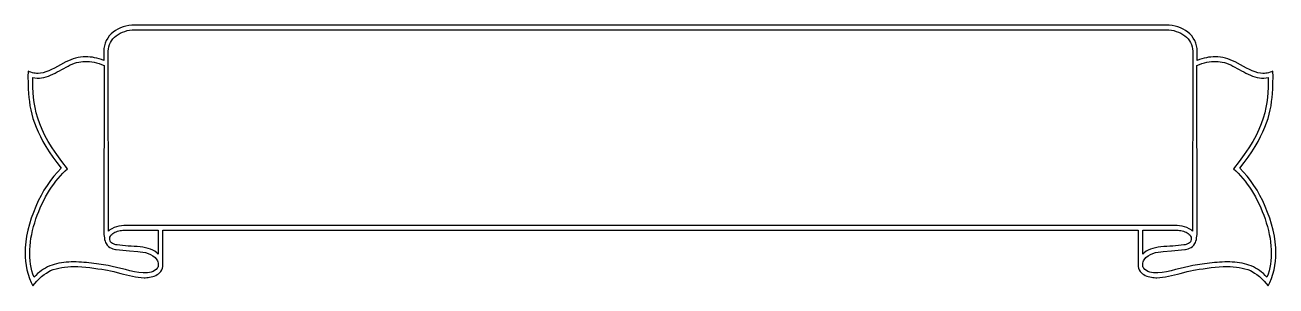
# Model space of a CAD drawing. Header units: metres. Extents: x 0 to 24, y 0 to 5.1.
import ezdxf

# ---------------------------------------------------------------- set-up
doc = ezdxf.new("R2010")
doc.units = ezdxf.units.M

msp = doc.modelspace()

# ---------------------------------------------------------------- linework, layer by layer
at = {"layer": 'PANEL03.PLT', "color": 7}
for points in [[(21.362, 1.115), (21.362, 0.458), (21.365, 0.418), (21.373, 0.382), (21.386, 0.35), (21.402, 0.322), (21.423, 0.298), (21.446, 0.277), (21.472, 0.259), (21.5, 0.244), (21.529, 0.232), (21.559, 0.222), (21.589, 0.214), (21.619, 0.208), (21.648, 0.204), (21.675, 0.202), (21.701, 0.2), (21.724, 0.2), (21.779, 0.202), (21.835, 0.208), (21.893, 0.216), (21.95, 0.227), (22.007, 0.24), (22.064, 0.254), (22.119, 0.269), (22.173, 0.283), (22.242, 0.302), (22.308, 0.319), (22.37, 0.333), (22.429, 0.344), (22.465, 0.35), (22.538, 0.362), (22.613, 0.373), (22.689, 0.384), (22.766, 0.394), (22.843, 0.402), (22.92, 0.408), (22.997, 0.413), (23.074, 0.414), (23.135, 0.413), (23.194, 0.41), (23.253, 0.404), (23.31, 0.396), (23.365, 0.385), (23.419, 0.372), (23.472, 0.355), (23.522, 0.335), (23.56, 0.316), (23.603, 0.29), (23.648, 0.259), (23.695, 0.222), (23.741, 0.181), (23.786, 0.136), (23.827, 0.09), (23.863, 0.041), (23.899, 0.109), (23.931, 0.185), (23.957, 0.267), (23.978, 0.35), (23.994, 0.435), (24.006, 0.516), (24.013, 0.593), (24.015, 0.663), (24.011, 0.774), (24.001, 0.886), (23.984, 1), (23.96, 1.115), (23.931, 1.229), (23.896, 1.343), (23.855, 1.455), (23.81, 1.566), (23.761, 1.674), (23.707, 1.778), (23.65, 1.879), (23.589, 1.975), (23.525, 2.066), (23.459, 2.151), (23.39, 2.23), (23.319, 2.302), (23.404, 2.412), (23.482, 2.519), (23.552, 2.622), (23.614, 2.721), (23.67, 2.818), (23.72, 2.911), (23.763, 3.002), (23.801, 3.091), (23.834, 3.178), (23.862, 3.262), (23.885, 3.345), (23.904, 3.426), (23.92, 3.506), (23.932, 3.585), (23.941, 3.663), (23.948, 3.74), (23.953, 3.833), (23.957, 3.946), (23.959, 4.063), (23.957, 4.168), (23.929, 4.156), (23.9, 4.147), (23.871, 4.139), (23.844, 4.134), (23.818, 4.13), (23.795, 4.127), (23.777, 4.125), (23.764, 4.125), (23.715, 4.128), (23.664, 4.138), (23.613, 4.154), (23.56, 4.174), (23.505, 4.199), (23.449, 4.227), (23.391, 4.257), (23.332, 4.29), (23.227, 4.348), (23.181, 4.371), (23.135, 4.39), (23.088, 4.407), (23.041, 4.421), (22.994, 4.432), (22.945, 4.44), (22.897, 4.444), (22.847, 4.446), (22.805, 4.445), (22.763, 4.441), (22.72, 4.436), (22.677, 4.428), (22.633, 4.417), (22.59, 4.405), (22.545, 4.391), (22.5, 4.374), (22.5, 4.544), (22.497, 4.602), (22.487, 4.657), (22.472, 4.709), (22.451, 4.758), (22.425, 4.804), (22.394, 4.846), (22.359, 4.884), (22.32, 4.919), (22.277, 4.95), (22.23, 4.978), (22.181, 5.001), (22.129, 5.021), (22.075, 5.036), (22.019, 5.047), (21.962, 5.054), (21.903, 5.056), (2.065, 5.056), (2.006, 5.054), (1.949, 5.047), (1.893, 5.036), (1.839, 5.021), (1.787, 5.001), (1.738, 4.978), (1.691, 4.95), (1.648, 4.919), (1.609, 4.884), (1.574, 4.846), (1.543, 4.804), (1.517, 4.758), (1.496, 4.709), (1.481, 4.657), (1.471, 4.602), (1.468, 4.544), (1.468, 4.374), (1.423, 4.391), (1.378, 4.405), (1.335, 4.417), (1.291, 4.428), (1.248, 4.436), (1.205, 4.441), (1.163, 4.445), (1.121, 4.446), (1.071, 4.444), (1.023, 4.44), (0.974, 4.432), (0.927, 4.421), (0.88, 4.407), (0.833, 4.39), (0.787, 4.371), (0.741, 4.348), (0.636, 4.29), (0.577, 4.257), (0.519, 4.227), (0.463, 4.199), (0.408, 4.174), (0.355, 4.154), (0.304, 4.138), (0.253, 4.128), (0.204, 4.125), (0.191, 4.125), (0.173, 4.127), (0.15, 4.13), (0.124, 4.134), (0.097, 4.139), (0.068, 4.147), (0.039, 4.156), (0.011, 4.168), (0.009, 4.063), (0.011, 3.946), (0.015, 3.833), (0.02, 3.74), (0.027, 3.663), (0.036, 3.585), (0.048, 3.506), (0.064, 3.426), (0.083, 3.345), (0.106, 3.262), (0.134, 3.178), (0.167, 3.091), (0.205, 3.002), (0.248, 2.911), (0.298, 2.818), (0.354, 2.721), (0.416, 2.622), (0.486, 2.519), (0.564, 2.412), (0.649, 2.302), (0.578, 2.23), (0.509, 2.151), (0.443, 2.066), (0.379, 1.975), (0.318, 1.879), (0.261, 1.778), (0.207, 1.674), (0.158, 1.566), (0.113, 1.455), (0.072, 1.343), (0.037, 1.229), (0.008, 1.115), (-0.016, 1), (-0.033, 0.886), (-0.043, 0.774), (-0.047, 0.663), (-0.045, 0.593), (-0.038, 0.516), (-0.026, 0.435), (-0.01, 0.35), (0.011, 0.267), (0.037, 0.185), (0.069, 0.109), (0.105, 0.041), (0.141, 0.09), (0.182, 0.136), (0.227, 0.181), (0.273, 0.222), (0.32, 0.259), (0.365, 0.29), (0.408, 0.316), (0.446, 0.335), (0.496, 0.355), (0.549, 0.372), (0.603, 0.385), (0.658, 0.396), (0.715, 0.404), (0.774, 0.41), (0.833, 0.413), (0.894, 0.414), (0.971, 0.413), (1.048, 0.408), (1.125, 0.402), (1.202, 0.394), (1.279, 0.384), (1.355, 0.373), (1.429, 0.362), (1.503, 0.35), (1.539, 0.344), (1.598, 0.333), (1.66, 0.319), (1.726, 0.302), (1.795, 0.283), (1.849, 0.269), (1.904, 0.254), (1.961, 0.24), (2.018, 0.227), (2.075, 0.216), (2.132, 0.208), (2.189, 0.202), (2.244, 0.2), (2.267, 0.2), (2.293, 0.202), (2.32, 0.204), (2.349, 0.208), (2.379, 0.214), (2.409, 0.222), (2.439, 0.232), (2.468, 0.244), (2.496, 0.259), (2.522, 0.277), (2.545, 0.298), (2.566, 0.322), (2.582, 0.35), (2.595, 0.382), (2.603, 0.418), (2.606, 0.458), (2.606, 1.115)], [(22.079, 1.205), (1.889, 1.205), (1.851, 1.203), (1.807, 1.198), (1.76, 1.19), (1.713, 1.177), (1.666, 1.162), (1.623, 1.142), (1.587, 1.119), (1.558, 1.092), (1.555, 4.551), (1.558, 4.596), (1.565, 4.638), (1.578, 4.679), (1.596, 4.718), (1.618, 4.754), (1.644, 4.789), (1.674, 4.82), (1.707, 4.849), (1.743, 4.875), (1.783, 4.899), (1.825, 4.918), (1.87, 4.935), (1.916, 4.948), (1.964, 4.958), (2.014, 4.964), (2.065, 4.966), (21.903, 4.966), (21.954, 4.964), (22.004, 4.958), (22.052, 4.948), (22.098, 4.935), (22.143, 4.918), (22.185, 4.899), (22.225, 4.875), (22.261, 4.849), (22.294, 4.82), (22.324, 4.789), (22.35, 4.754), (22.372, 4.718), (22.39, 4.679), (22.403, 4.638), (22.41, 4.596), (22.413, 4.551), (22.41, 1.092), (22.381, 1.119), (22.345, 1.142), (22.302, 1.162), (22.255, 1.177), (22.208, 1.19), (22.161, 1.198), (22.117, 1.203)], [(1.473, 4.281), (1.468, 1.092), (1.469, 1.06), (1.471, 1.028), (1.474, 0.996), (1.479, 0.964), (1.485, 0.934), (1.493, 0.905), (1.503, 0.878), (1.514, 0.854), (1.535, 0.825), (1.559, 0.802), (1.586, 0.783), (1.615, 0.768), (1.642, 0.757), (1.668, 0.749), (1.691, 0.744), (1.709, 0.741), (1.833, 0.727), (1.96, 0.718), (2.125, 0.705), (2.171, 0.7), (2.219, 0.693), (2.269, 0.682), (2.319, 0.667), (2.367, 0.647), (2.412, 0.62), (2.454, 0.586), (2.49, 0.544), (2.5, 0.525), (2.508, 0.504), (2.512, 0.482), (2.515, 0.459), (2.514, 0.436), (2.511, 0.416), (2.506, 0.398), (2.498, 0.384), (2.474, 0.358), (2.446, 0.337), (2.415, 0.32), (2.381, 0.307), (2.345, 0.298), (2.306, 0.293), (2.266, 0.291), (2.223, 0.292), (2.143, 0.3), (2.058, 0.314), (1.972, 0.333), (1.884, 0.355), (1.797, 0.378), (1.712, 0.399), (1.63, 0.418), (1.553, 0.433), (1.509, 0.44), (1.464, 0.447), (1.419, 0.454), (1.372, 0.461), (1.326, 0.467), (1.278, 0.474), (1.231, 0.48), (1.182, 0.486), (1.134, 0.491), (1.085, 0.495), (1.037, 0.498), (0.988, 0.501), (0.939, 0.503), (0.891, 0.503), (0.842, 0.502), (0.794, 0.5), (0.746, 0.497), (0.699, 0.492), (0.652, 0.485), (0.606, 0.477), (0.56, 0.467), (0.516, 0.455), (0.472, 0.441), (0.429, 0.425), (0.387, 0.407), (0.346, 0.386), (0.306, 0.363), (0.268, 0.337), (0.231, 0.309), (0.195, 0.278), (0.161, 0.244), (0.128, 0.207), (0.105, 0.267), (0.085, 0.329), (0.07, 0.393), (0.058, 0.459), (0.049, 0.527), (0.045, 0.596), (0.043, 0.667), (0.045, 0.738), (0.05, 0.811), (0.058, 0.884), (0.068, 0.958), (0.082, 1.032), (0.098, 1.107), (0.117, 1.181), (0.139, 1.255), (0.163, 1.329), (0.188, 1.402), (0.217, 1.474), (0.247, 1.545), (0.279, 1.615), (0.313, 1.684), (0.348, 1.751), (0.386, 1.816), (0.424, 1.879), (0.464, 1.941), (0.505, 1.999), (0.548, 2.056), (0.591, 2.109), (0.636, 2.16), (0.681, 2.207), (0.727, 2.251), (0.773, 2.292), (0.661, 2.432), (0.562, 2.567), (0.476, 2.695), (0.401, 2.818), (0.337, 2.936), (0.282, 3.049), (0.237, 3.159), (0.2, 3.265), (0.17, 3.369), (0.147, 3.469), (0.129, 3.568), (0.117, 3.665), (0.109, 3.762), (0.104, 3.857), (0.102, 3.953), (0.101, 4.049), (0.144, 4.04), (0.186, 4.036), (0.229, 4.036), (0.272, 4.041), (0.316, 4.049), (0.359, 4.061), (0.402, 4.075), (0.445, 4.092), (0.488, 4.111), (0.531, 4.132), (0.574, 4.154), (0.617, 4.177), (0.659, 4.2), (0.701, 4.223), (0.742, 4.246), (0.783, 4.268), (0.823, 4.288), (0.863, 4.305), (0.903, 4.32), (0.944, 4.333), (0.985, 4.343), (1.026, 4.35), (1.067, 4.355), (1.11, 4.358), (1.152, 4.358), (1.196, 4.355), (1.24, 4.349), (1.285, 4.341), (1.33, 4.33), (1.377, 4.317), (1.424, 4.3)], [(22.495, 4.281), (22.544, 4.3), (22.591, 4.317), (22.638, 4.33), (22.683, 4.341), (22.728, 4.349), (22.772, 4.355), (22.816, 4.358), (22.858, 4.358), (22.901, 4.355), (22.942, 4.35), (22.983, 4.343), (23.024, 4.333), (23.065, 4.32), (23.105, 4.305), (23.145, 4.288), (23.185, 4.268), (23.226, 4.246), (23.267, 4.223), (23.309, 4.2), (23.351, 4.177), (23.394, 4.154), (23.437, 4.132), (23.48, 4.111), (23.523, 4.092), (23.566, 4.075), (23.609, 4.061), (23.652, 4.049), (23.696, 4.041), (23.739, 4.036), (23.782, 4.036), (23.824, 4.04), (23.867, 4.049), (23.866, 3.953), (23.864, 3.857), (23.859, 3.762), (23.851, 3.665), (23.839, 3.568), (23.821, 3.469), (23.798, 3.369), (23.768, 3.265), (23.731, 3.159), (23.686, 3.049), (23.631, 2.936), (23.567, 2.818), (23.492, 2.695), (23.406, 2.567), (23.307, 2.432), (23.195, 2.292), (23.241, 2.251), (23.287, 2.207), (23.332, 2.16), (23.377, 2.109), (23.42, 2.056), (23.463, 1.999), (23.504, 1.941), (23.544, 1.879), (23.582, 1.816), (23.62, 1.751), (23.655, 1.684), (23.689, 1.615), (23.721, 1.545), (23.751, 1.474), (23.78, 1.402), (23.805, 1.329), (23.829, 1.255), (23.851, 1.181), (23.87, 1.107), (23.886, 1.032), (23.9, 0.958), (23.91, 0.884), (23.918, 0.811), (23.923, 0.738), (23.925, 0.667), (23.923, 0.596), (23.919, 0.527), (23.91, 0.459), (23.898, 0.393), (23.883, 0.329), (23.863, 0.267), (23.84, 0.207), (23.807, 0.244), (23.773, 0.278), (23.737, 0.309), (23.7, 0.337), (23.662, 0.363), (23.622, 0.386), (23.581, 0.407), (23.539, 0.425), (23.496, 0.441), (23.452, 0.455), (23.408, 0.467), (23.362, 0.477), (23.316, 0.485), (23.269, 0.492), (23.222, 0.497), (23.174, 0.5), (23.126, 0.502), (23.077, 0.503), (23.029, 0.503), (22.98, 0.501), (22.931, 0.498), (22.883, 0.495), (22.834, 0.491), (22.786, 0.486), (22.737, 0.48), (22.69, 0.474), (22.642, 0.467), (22.596, 0.461), (22.549, 0.454), (22.504, 0.447), (22.459, 0.44), (22.415, 0.433), (22.338, 0.418), (22.256, 0.399), (22.171, 0.378), (22.084, 0.355), (21.996, 0.333), (21.91, 0.314), (21.825, 0.3), (21.745, 0.292), (21.702, 0.291), (21.662, 0.293), (21.623, 0.298), (21.587, 0.307), (21.553, 0.32), (21.522, 0.337), (21.494, 0.358), (21.47, 0.384), (21.462, 0.398), (21.457, 0.416), (21.454, 0.436), (21.453, 0.459), (21.456, 0.482), (21.46, 0.504), (21.468, 0.525), (21.478, 0.544), (21.514, 0.586), (21.556, 0.62), (21.601, 0.647), (21.649, 0.667), (21.699, 0.682), (21.749, 0.693), (21.797, 0.7), (21.843, 0.705), (22.008, 0.718), (22.135, 0.727), (22.259, 0.741), (22.277, 0.744), (22.3, 0.749), (22.326, 0.757), (22.354, 0.768), (22.382, 0.783), (22.409, 0.802), (22.433, 0.825), (22.454, 0.854), (22.465, 0.878), (22.475, 0.905), (22.483, 0.934), (22.489, 0.964), (22.494, 0.996), (22.497, 1.028), (22.499, 1.06), (22.5, 1.092)], [(2.516, 0.649), (2.486, 0.68), (2.451, 0.707), (2.412, 0.729), (2.369, 0.748), (2.322, 0.763), (2.272, 0.775), (2.22, 0.784), (2.166, 0.791), (2.11, 0.797), (2.054, 0.802), (1.997, 0.806), (1.94, 0.809), (1.884, 0.813), (1.828, 0.817), (1.775, 0.823), (1.724, 0.83), (1.701, 0.834), (1.678, 0.84), (1.655, 0.848), (1.633, 0.859), (1.614, 0.873), (1.599, 0.89), (1.588, 0.91), (1.582, 0.935), (1.582, 0.957), (1.586, 0.978), (1.595, 0.998), (1.606, 1.016), (1.622, 1.032), (1.639, 1.047), (1.66, 1.06), (1.682, 1.072), (1.706, 1.082), (1.731, 1.091), (1.757, 1.099), (1.783, 1.105), (1.809, 1.109), (1.835, 1.113), (1.86, 1.114), (1.883, 1.115), (2.516, 1.115)], [(21.452, 0.649), (21.452, 1.115), (22.085, 1.115), (22.108, 1.114), (22.133, 1.113), (22.159, 1.109), (22.185, 1.105), (22.211, 1.099), (22.237, 1.091), (22.262, 1.082), (22.286, 1.072), (22.308, 1.06), (22.329, 1.047), (22.346, 1.032), (22.362, 1.016), (22.373, 0.998), (22.382, 0.978), (22.386, 0.957), (22.386, 0.935), (22.38, 0.91), (22.369, 0.89), (22.354, 0.873), (22.335, 0.859), (22.313, 0.848), (22.29, 0.84), (22.267, 0.834), (22.244, 0.83), (22.193, 0.823), (22.14, 0.817), (22.084, 0.813), (22.028, 0.809), (21.971, 0.806), (21.914, 0.802), (21.858, 0.797), (21.802, 0.791), (21.748, 0.784), (21.696, 0.775), (21.646, 0.763), (21.599, 0.748), (21.556, 0.729), (21.517, 0.707), (21.482, 0.68)]]:
    msp.add_lwpolyline(points, close=True, dxfattribs=at)

doc.saveas('drawing.dxf')
